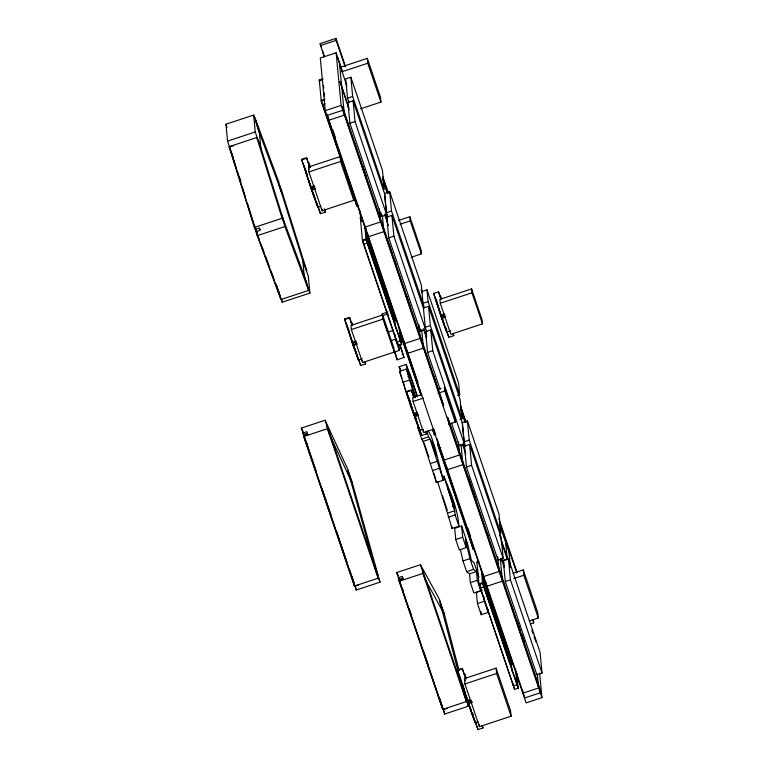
<?xml version="1.0" encoding="UTF-8"?>
<svg xmlns="http://www.w3.org/2000/svg" width="768" height="768" viewBox="0 0 768 768"><rect width="100%" height="100%" fill="white"/><g stroke="black" fill="none" stroke-linecap="round" stroke-linejoin="round"><path stroke-width="1.15" d="M415.699 417.466L415.315 418.051L411.053 407.587L399.542 371.309L406.464 369.024L415.68 397.162M324.173 56.947L320.131 43.632L335.962 38.4L345.59 66.787M320.323 45.59L336.154 40.368L335.962 38.4M342.058 70.522L336.134 52.79L320.304 58.013L325.277 110.64L526.109 702.874L541.949 697.651L539.626 673.085M340.166 67.334L367.306 58.378L380.477 97.21L380.938 102.077L360.576 108.797M341.75 71.837L367.766 63.245L367.306 58.378M358.618 205.421L356.832 206.006L321.274 101.155L319.277 79.949L322.838 78.778L322.906 79.478L319.344 80.659M350.851 77.213L352.666 96.461L384.269 189.667L382.454 170.419L350.851 77.213L345.706 78.912L347.52 98.16L349.046 102.653M233.146 157.613L227.549 141.11L225.955 124.224L253.661 115.075L259.258 131.578L260.851 148.464L255.254 131.962L253.661 115.075M324.778 99.274L321.216 100.445L353.29 195.427L353.75 200.304L322.08 210.758L308.909 171.917L308.458 167.05L340.118 156.595L340.579 161.462L353.75 200.304M321.274 101.155L324.845 99.984M322.464 104.65L325.133 103.766M347.52 98.16L352.666 96.461M227.549 141.11L255.254 131.962M353.078 100.781L347.933 102.48L349.901 123.293L381.504 216.499L386.65 214.8L384.682 193.987L353.078 100.781L355.046 121.594L386.65 214.8M325.277 110.64L341.117 105.408L336.134 52.79M255.859 229.382L256.925 232.79L254.4 227.434L229.085 146.678L256.79 137.53L259.315 142.896L284.64 223.642L282.115 218.285L256.79 137.53M229.555 147.024L233.52 145.718M326.928 115.498L342.758 110.266L342.384 106.339L443.664 404.986M349.901 123.293L355.046 121.594M313.296 187.862L310.954 188.131L301.584 159.37L306.528 157.738L309.773 166.982M302.938 159.437L306.893 158.131M308.909 171.917L340.579 161.462M304.099 165.437L310.608 187.056L314.573 185.75M310.954 188.131L314.909 186.826M320.822 206.362L317.856 207.341L311.482 189.686L315.437 188.381M324.806 209.77L325.45 212.064L320.496 213.696L311.616 190.051L315.571 188.746M254.4 227.434L282.115 218.285M257.203 235.68L284.909 226.531L281.837 215.395L305.558 279.254L308.63 290.4L280.925 299.549L257.203 235.68L254.438 225.658M423.12 304.224L421.306 284.986L389.693 191.779L384.547 193.478L386.371 212.726L387.898 217.21M362.122 217.411L360.346 217.997L361.488 221.376M386.371 212.726L391.517 211.027L389.693 191.779M459.917 419.472L461.971 418.79L460.157 399.552L428.544 306.346L423.398 308.045L425.501 329.357L420.355 331.056L388.742 237.859L386.784 217.046L391.93 215.347L423.533 308.544M364.79 227.146L380.621 221.914L379.402 209.05M398.515 220.474L409.824 216.739L421.018 249.754L421.411 253.891L411.235 257.251M400.042 224.237L410.218 220.877L409.824 216.739M400.282 330.394L401.626 344.534L398.064 345.706L362.506 240.854L366.067 239.674L364.733 225.542M388.742 237.859L393.888 236.16L391.93 215.347M276.595 285.725L282.192 302.227L309.898 293.078L308.294 276.192L302.698 259.69L304.301 276.576L309.898 293.078M421.843 291.552L426.989 289.853L458.592 383.05L459.706 394.838L457.651 395.51M344.515 319.056L352.838 343.891L344.515 319.056L349.459 317.424L352.358 325.594M345.869 319.123L349.824 317.818M443.424 316.176L441.082 316.445L433.584 293.434L438.538 291.802L441.043 298.762M387.907 311.952L381.974 313.91L382.157 315.802L388.09 313.843M382.637 314.966L383.03 319.104L394.224 352.109L393.83 347.971L382.637 314.966L350.976 325.421L351.37 329.558L362.563 362.563L399.312 350.39L398.87 345.734M422.957 303.331L428.102 301.632L426.989 289.853M471.581 288.902L439.91 299.357L440.285 303.254L450.816 334.32L482.477 323.866L482.112 319.968L471.581 288.902L471.946 292.8L482.477 323.866M351.37 329.558L383.03 319.104M440.285 303.254L471.946 292.8M346.31 323.088L352.138 342.422L356.093 341.117M352.474 343.498L356.438 342.192M393.648 330.23L387.715 332.198L384.374 322.358M435.264 297.158L440.746 315.37L444.701 314.064M362.381 358.762L358.426 360.067L353.011 345.062L356.966 343.757M364.992 361.594L365.645 363.888L360.691 365.52L353.146 345.418L357.101 344.112M441.082 316.445L445.037 315.13M450.672 330.816L446.707 332.122L441.619 318L445.574 316.694M453.158 333.35L453.802 335.645L448.858 337.277L441.744 318.365L445.709 317.059M428.544 306.346L430.368 325.584L425.222 327.283L426.739 331.776M391.565 340.522L395.52 339.206L395.078 334.56M440.16 389.472L427.594 352.416L425.626 331.603L430.771 329.904L462.384 423.11L464.352 443.923L459.206 445.622L451.584 423.168M394.099 351.043L397.075 359.798L403.997 357.514L399.994 344.342M427.594 352.416L432.739 350.717L430.771 329.904M400.531 370.992L399.149 366.768L406.07 364.483L410.189 374.477L417.533 396.365M407.894 376.742L409.872 376.09L411.139 378.806L417.13 396.758M402.605 382.32L409.536 380.035L406.464 369.024M411.677 386.534L413.654 385.872M416.237 414.394L413.894 414.662L406.397 391.661L411.35 390.019L413.856 396.989M406.397 391.661L410.726 390.739M307.709 446.333L301.363 428.083L325.114 420.24L347.798 469.286L352.166 483.274L329.482 434.227L325.114 420.24M421.776 394.589L412.723 397.574L413.098 401.472L423.629 432.538L433.805 429.178M437.606 389.357L440.995 388.243M306.48 433.661L303.504 434.64L354.211 584.16M303.59 435.504L307.546 434.198L307.469 433.334M303.686 436.55L327.437 428.707L327.158 425.76L377.856 575.28L378.134 578.218L354.394 586.061L303.686 436.55L303.408 433.603M413.098 401.472L423.274 398.112M437.971 393.254L444.758 391.018L444.394 387.12M408.413 396.518L413.558 413.587L417.514 412.282M413.894 414.662L417.85 413.357M422.496 429.36L419.52 430.339L414.432 416.218L418.387 414.912M425.971 431.568L426.614 433.872L421.67 435.504L414.557 416.582L418.522 415.277M448.512 424.33L455.29 422.083L454.925 418.186L445.142 389.338M467.395 420.912L469.219 440.15L500.822 533.357L498.998 514.109L467.395 420.912L462.25 422.602L464.074 441.85L465.59 446.342M421.69 439.085L428.611 436.8L430.013 439.094L443.328 480.192L436.397 482.486L423.082 441.379L421.69 439.085L417.562 426.931L418.733 428.918M423.082 441.379L430.013 439.094M440.794 447.754L439.008 448.339L438.682 444.806M464.074 441.85L469.219 440.15M469.622 444.47L464.477 446.17L466.445 466.982L498.048 560.189L503.194 558.49L501.226 537.677L469.622 444.47L471.59 465.283L503.194 558.49M430.589 463.507L437.52 461.222M443.808 460.157L459.638 454.925L458.419 442.061M432.374 470.621L439.306 468.336M466.445 466.982L471.59 465.283M452.266 506.333L454.243 505.68L447.706 487.546L454.541 508.858L454.243 505.68M447.792 513.043L454.723 510.758L443.798 475.997C450.25 491.981 457.766 508.694 458.909 526.157L451.987 528.442C447.523 512.851 442.541 497.424 437.664 481.862M448.195 517.267L455.126 514.982L454.723 510.758M479.002 577.315L474.086 562.81L471.398 560.4L467.309 542.832L461.616 526.061L454.694 528.355L455.75 539.549L459.274 549.936L466.205 547.651L465.37 538.829L469.93 558.634L473.578 569.405L476.458 571.536L477.293 580.358L480.816 590.736L473.885 593.03L470.362 582.643L469.536 573.83L466.646 571.69L462.998 560.928L460.32 549.274M455.75 539.549L462.682 537.264L461.616 526.061M358.8 584.87L354.845 586.176L354.202 583.872M403.066 590.198L401.347 587.05L396.71 572.534L420.461 564.691L439.411 599.318L444.038 613.834L425.098 579.206L420.461 564.691M349.651 569.933L356.275 590.006L380.026 582.163L352.003 481.699L347.952 470.861L375.974 571.334L380.026 582.163M398.352 577.661L402.307 576.355L402.989 578.486M399.974 579.034L402.95 578.054L403.027 578.918L399.072 580.224L442.531 708.384M399.168 581.261L422.918 573.427L422.64 570.48L466.099 698.63L466.378 701.578L442.627 709.421L399.168 581.261L398.89 578.323M462.998 560.928L469.93 558.634M478.675 561.178L476.899 561.763L479.05 584.544L514.608 689.395L518.17 688.224L516.768 673.421M476.966 562.474L478.742 561.888M466.646 571.69L473.578 569.405M501.581 560.899L507.235 559.027L505.373 539.395M503.328 560.736L508.474 559.037L540.077 652.234L542.045 673.056L536.899 674.755L505.296 581.549L503.328 560.736L504.086 562.982M469.536 573.83L476.458 571.536M470.362 582.643L477.293 580.358M513.11 573.274L523.286 569.914L537.773 612.634L538.282 617.99L529.229 620.976M479.05 584.544L482.611 583.363L481.325 569.702M513.61 578.63L523.795 575.27L523.286 569.914M505.296 581.549L510.442 579.85L508.474 559.037M482.323 590.371L476.39 592.33L477.446 603.523L481.238 614.707L488.17 612.422L487.843 609.062M477.446 603.523L484.378 601.238L483.955 596.765M530.294 624.01L533.693 622.886L533.501 620.928M470.928 701.078L467.597 701.664L457.286 670.032L462.24 668.4L465.917 678.96M458.64 670.099L462.605 668.794M464.429 678.586L496.099 668.131L510.586 710.851L511.094 716.208L479.424 726.662L464.938 683.942L464.429 678.586L465.197 680.832M464.938 683.942L496.608 673.488L496.099 668.131M460.061 676.694L467.261 700.589L470.227 699.61M443.136 709.728L447.091 708.422M467.597 701.664L471.552 700.358M478.099 721.661L475.133 722.64L468.125 703.219L472.09 701.914M482.333 725.664L482.976 727.968L478.032 729.6L468.259 703.584L472.214 702.278M439.075 697.258L444.691 714.019L468.442 706.176L463.296 686.544M524.467 698.016L540.298 692.794L539.923 688.867L447.898 417.475M360.662 161.194L360.624 160.723M436.186 383.77L433.19 374.602L434.054 377.75M518.17 626.89L518.083 625.939M433.584 293.434L441.446 316.829M301.584 159.37L311.309 188.515M457.286 670.032L467.962 702.058M428.016 430.627L430.944 435.61L434.957 447.437L443.328 480.192M396.71 572.534L398.438 575.683M399.149 366.768L400.445 369.475M229.085 146.678L230.093 148.819M259.978 229.565L259.267 228.048L255.312 229.354L230.352 149.741M301.363 428.083L303.83 433.411M303.898 435.158L302.909 433.027L306.864 431.712L307.824 434.794M442.963 319.862L440.563 314.371L444.365 324.394M445.325 326.582L446.765 329.885M413.856 413.693L416.736 420.278M417.178 422.611L413.376 412.589M310.896 187.114L312.278 190.282M314.602 196.925L310.435 186.058M352.426 342.49L353.818 345.677M356.141 352.32L352.31 342.566M468.96 703.91L467.078 699.59L471.302 710.592M472.243 712.752L473.654 715.987M441.245 298.07L440.208 295.526L441.235 298.944M440.746 315.37L441.782 317.904L436.301 299.702M414.058 396.288L413.021 393.744L414.048 397.162M413.558 413.587L414.595 416.122L409.459 399.062M310.608 187.056L311.309 188.746M352.301 323.99L351.264 321.446L352.291 324.864M352.138 342.422L353.174 344.966M467.261 700.589L468.298 703.133L462.47 683.789M354.49 142.723L356.736 149.597M356.198 148.464L356.611 149.482M359.52 157.363L359.165 156.614L359.597 158.179M391.421 252L391.958 253.363M409.67 306.125L410.352 307.824M463.382 446.438L463.795 447.456M436.474 385.834L436.886 386.861M507.235 594.442L507.514 595.123M452.966 333.418L453.802 335.645M425.779 431.645L426.614 433.872M420.278 430.934L413.587 413.126L414.557 416.582M324.24 208.838L325.45 212.064M315.091 198.422L310.646 186.595L311.616 190.051M316.301 201.648L320.496 213.696M364.8 361.661L365.645 363.888M359.722 362.074L352.176 341.971L353.146 345.418M482.17 725.798L482.976 727.968M467.702 701.222L471.36 710.976M472.176 713.146L478.032 729.6M284.909 226.531L308.63 290.4M255.792 229.018L257.04 232.387M255.648 229.661L259.392 239.741M261.062 244.224L263.971 252.067M265.642 256.55L269.386 266.63M271.046 271.114L273.965 278.957M275.626 283.44L278.544 291.283M279.821 295.546L256.099 231.686L260.054 230.381L259.478 228.278M407.942 397.219L409.162 400.56M468.442 706.176L464.035 694.032L439.517 600.499L443.923 612.643L459.062 670.387M357.331 356.266L352.31 342.336L353.011 345.062M399.542 371.309L401.942 378.077M360 159.408L360.394 160.512M364.474 172.963C370.56 189.706 361.075 160.176 362.707 167.328M405.859 295.373L406.829 298.128M485.731 530.89L486.115 531.994M511.267 605.606L512.237 608.362M415.354 397.786L409.536 380.035M367.766 63.245L380.938 102.077M410.218 220.877L421.411 253.891M440.65 313.92L441.965 317.808L441.773 315.715M442.09 319.066L440.323 312.95M523.795 575.27L538.282 617.99M428.102 301.632L459.706 394.838M382.944 176.938L388.339 192.835M421.066 289.354L422.218 292.762M460.339 405.178L466.118 422.208M498.845 518.726L516.95 572.102M336.154 40.368L345.005 66.47M382.944 178.358L387.955 193.114M460.33 406.56L465.725 422.458M499.603 522.365L516.749 572.938M532.531 619.488L533.693 622.886M382.81 178.531L387.821 193.296M460.608 407.933L465.226 421.565M499.498 522.634L508.742 549.888M383.002 180.499L387.235 192.989M460.406 408.758L465.024 422.39M499.69 524.592L508.925 551.856M391.517 211.027L424.483 307.824M430.368 325.584L461.971 418.79M499.546 534.96L508.022 559.939M531.898 630.346L533.05 633.754M534.048 636.394L535.872 641.789M346.858 86.112L337.824 58.032M501.072 540.864L507.235 559.027M393.888 236.16L425.501 329.357M432.739 350.717L464.352 443.923M510.442 579.85L542.045 673.056M386.784 217.046L387.542 219.283M425.626 331.603L426.768 334.973M348.902 107.712L340.051 81.6L349.094 109.68M385.104 214.454L387.408 221.27M423.994 329.146L426.691 337.094M462.883 443.837L464.813 449.51M501.773 558.518L504.086 565.334M444.758 391.018L455.29 422.083M384.518 214.147L388.368 225.504M423.408 328.838L426.49 337.92M462.682 444.662L465.763 453.744M501.197 558.211L504.269 567.293M342.576 108.307L443.462 405.811M447.312 417.168L540.115 690.826M320.131 43.632L321.293 47.03M322.445 50.438L324.365 56.122M341.117 105.408L541.949 697.651M319.277 79.949L319.862 81.696M332.717 129.734L335.414 137.683M467.875 528.307L470.573 536.256M327.13 114.662L418.003 382.646M433.786 429.206L435.715 434.88M437.645 440.563L524.285 696.058M353.712 196.282L356.832 206.006M374.208 256.733L392.179 309.715M401.203 336.346L421.085 394.973M432.941 429.917L434.467 434.429M437.76 444.144L473.318 548.995M360.72 217.469L359.568 209.827M367.037 236.083L374.285 257.462M380.006 274.33L384.96 288.96M385.728 291.206L394.502 317.078M400.541 334.906L421.142 395.645M432.586 429.389L434.534 435.139L434.198 431.606M366.797 236.534L395.242 320.4M366.077 234.912L395.136 320.602M483.427 581.011L511.862 664.877M482.698 579.389L511.757 665.069M401.558 343.824L366 238.973L362.438 240.144L397.997 345.005M518.102 687.514L482.544 582.662L478.982 583.834L514.608 689.395M366.067 239.674L401.626 344.534M482.611 583.363L518.17 688.224M399.542 344.371L403.997 357.514M395.52 339.206L399.312 350.39M426.739 431.27L428.611 436.8M455.126 514.982L458.909 526.157M462.682 537.264L466.205 547.651M484.378 601.238L488.17 612.422M394.598 351.139L396.509 356.784M447.274 510.125L442.531 496.013M424.118 443.078L428.88 457.104M496.608 673.488L511.094 716.208M308.458 167.05L309.206 169.267M311.482 188.208L310.157 184.33L311.952 190.752L311.808 189.178M353.021 343.814L351.706 339.936L353.482 346.128L353.357 344.784M468.106 701.587L466.79 697.709L468.595 704.285L468.432 702.557M422.918 573.427L466.378 701.578M409.277 608.938L411.197 614.611M423.888 652.042L428.122 664.512M439.277 697.402L441.965 705.341M398.986 579.36L442.445 707.52M225.955 124.224L227.069 127.517M327.437 428.707L378.134 578.218M306.48 442.666L316.09 470.986M321.85 487.968L331.45 516.288M336.442 531.014L346.81 561.6M351.811 576.317L353.731 581.981M303.974 436.637L354.288 585.024M512.573 609.389L513.245 611.434M516.672 621.437L517.469 623.894M468.874 480.125C476.976 503.885 465.274 466.426 468.624 479.27M408.029 301.315L408.701 303.37M394.416 260.563L396.144 265.19L393.773 258.202L393.965 259.018M359.914 158.467L360.317 159.696M406.07 364.483L409.872 376.09M438.538 291.802L441.034 299.472M411.35 390.019L413.846 397.69M406.762 392.045L414.259 415.056M306.528 157.738L309.418 166.589M349.459 317.424L351.994 325.2M462.24 668.4L465.552 678.566M404.88 387.869L407.539 396.106M239.808 178.195L240.883 181.613M231.062 151.248L236.765 169.45M237.485 171.725L240.691 181.958M242.112 186.509L245.328 196.742M247.469 203.568L256.022 230.87M466.387 678.739L464.669 673.92L466.032 678.47M310.435 167.482L308.707 162.662L310.08 167.213M305.827 170.246L307.536 175.939M308.909 180.49L311.309 188.458M348.038 327.898L352.838 343.824M486.518 533.222L486.826 534.25M429.619 365.424L430.128 367.133M410.237 306.643L406.608 296.362L407.693 300.298M355.018 144.96L354.365 142.608M448.858 337.277L440.774 314.909L441.744 318.365M420.701 432.048L421.67 435.504M467.616 701.28L468.259 703.584M360.048 363.226L360.691 365.52M354.989 585.389L356.275 590.006M351.725 576.077L353.654 582.998M278.16 289.517L280.925 299.549M403.44 382.522L404.304 385.728M443.789 710.554L444.691 714.019M440.938 702.701L441.84 706.166M446.707 332.122L440.909 315.274L441.619 318M419.52 430.339L413.722 413.491L414.432 416.218M475.133 722.64L467.424 700.493L468.125 703.219M357.725 357.331L358.426 360.067M317.856 207.341L310.781 186.96L311.482 189.686M434.093 473.443L436.397 482.486M392.131 253.517L388.973 244.195L389.222 245.29M537.322 673.901L538.656 687.936L522.816 693.168L522.49 689.654M508.666 549.101L510.422 567.61M515.482 668.784L516.989 684.73L513.427 685.901L513.206 683.626M511.267 663.13L512.026 671.098M500.333 558.922L502.435 581.146L486.605 586.368L486.269 582.864M497.722 556.714L499.142 571.43L483.312 576.662L483.091 574.32M482.4 572.054L483.802 586.867L480.24 588.038L480.019 585.763M480.288 585.139L480.816 590.736M480.922 611.347L481.238 614.707M473.165 547.344L473.386 549.706L437.827 444.845L437.27 438.96M471.859 542.669L472.195 546.202M461.05 444.758L462.931 464.64L447.101 469.862L446.88 467.53M479.222 724.522L479.424 726.662M451.776 526.205L451.987 528.442M433.123 429.283L433.344 431.645M421.651 329.424L423.418 348.134L407.587 353.357L407.366 351.024M420.134 328.752L420.355 331.056M418.8 324.394L420.125 338.419L404.294 343.651L404.074 341.309M423.35 429.619L423.629 432.538M442.349 706.474L442.627 709.421M399.216 328.08L400.435 341.04L396.874 342.211L396.538 338.678M397.834 343.354L398.064 345.706M394.646 318.653L395.539 328.07M396.893 357.907L397.075 359.798M382.368 215.251L383.914 231.629L368.083 236.851L367.862 234.518M381.178 213.024L381.504 216.499M365.798 227.856L367.248 243.168L363.686 244.349L363.466 241.987M360.278 217.286L362.506 240.854M339.427 62.496L344.41 115.123L328.57 120.346L328.243 116.842M362.362 360.499L362.563 362.563M323.501 85.843L323.731 88.195M324.173 92.909L324.509 96.442M321.898 208.81L322.08 210.758M354.115 583.114L354.394 586.061M281.971 299.981L282.192 302.227M472.762 490.349L475.757 499.517L472.762 490.349M487.094 533.098L488.592 537.686L487.094 533.098M516.989 620.755L519.974 629.923L516.989 620.755M521.741 634.723L523.987 641.597L521.741 634.723M433.248 444.269L431.05 440.794L436.176 455.904L433.248 444.269M281.443 189.869L278.918 184.512L304.234 265.258L306.758 270.624L281.443 189.869M278.65 181.622L254.918 117.754L257.99 128.899L281.722 192.758L278.65 181.622M414.778 416.026L413.136 411.168L414.902 417.283L414.778 416.026"/></g></svg>
